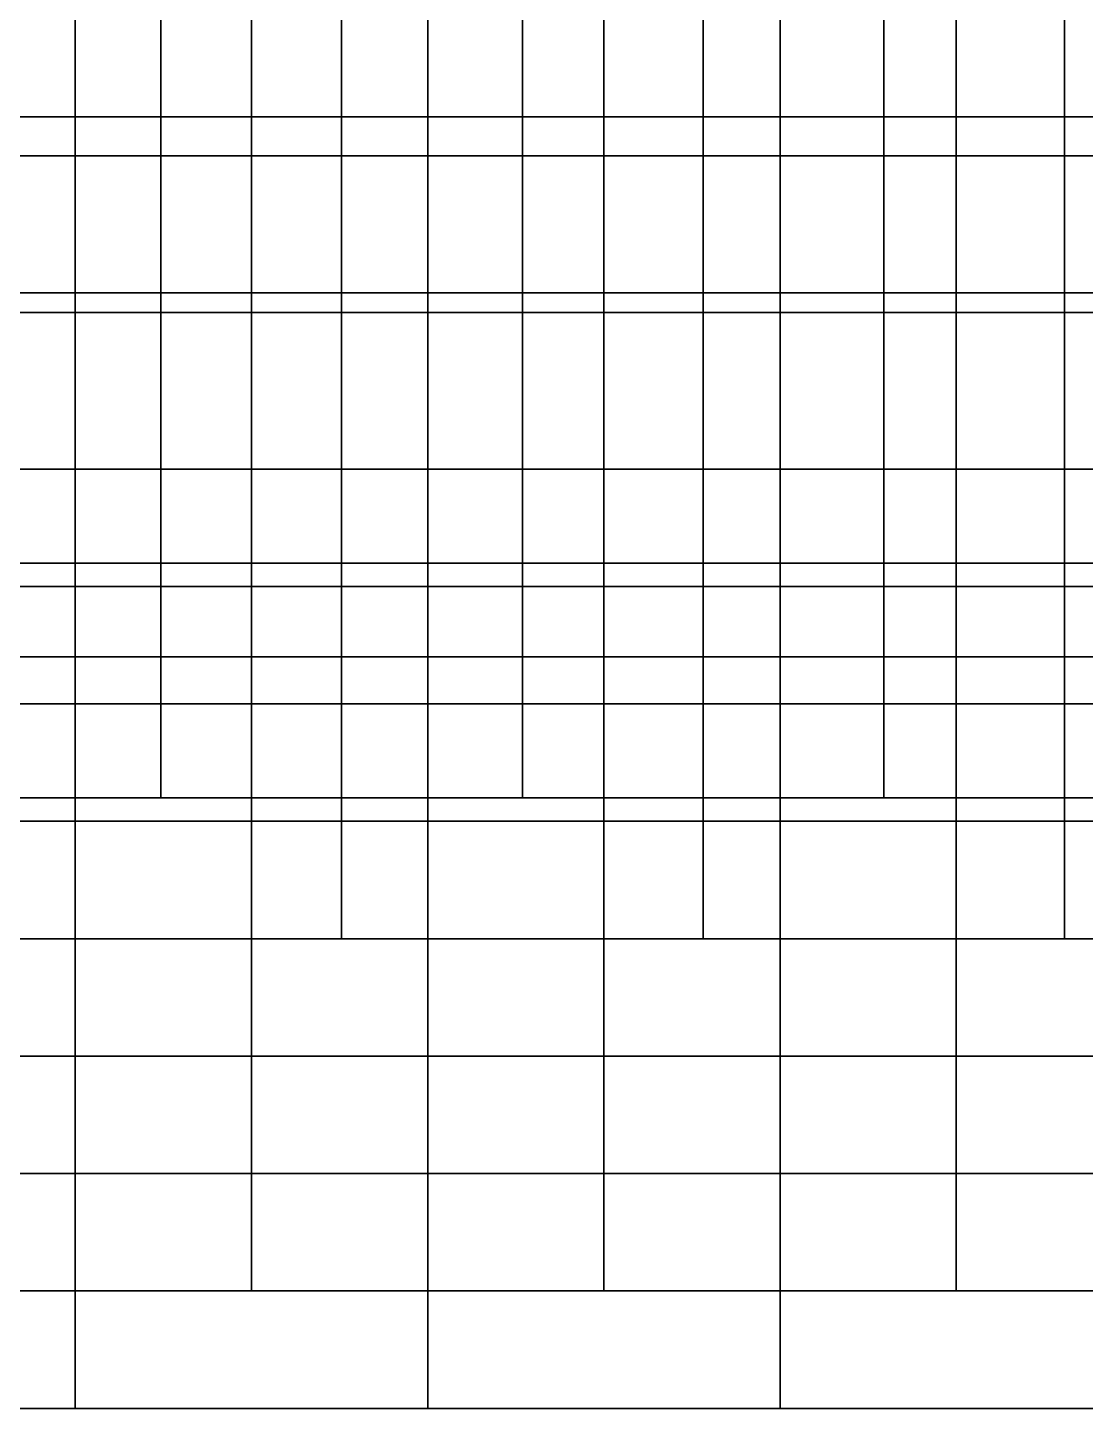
# Model space of a CAD drawing. Extents: x -2.5 to 67.5, y -27.5 to 12.5.
# Drawn here: x 45.06 to 50.69, y -5 to 2.35 of the extents above; entities that cross this region are included whole.
import ezdxf

# ---------------------------------------------------------------- set-up
doc = ezdxf.new("R2010")
doc.units = 0
doc.layers.add('M0', color=13, linetype='CONTINUOUS')
doc.layers.add('M1', color=11, linetype='CONTINUOUS')

msp = doc.modelspace()

# ---------------------------------------------------------------- linework, layer by layer
at = {"layer": 'M0', "color": 135}
for points in [[(43.438, 1.875), (43.438, 3.75), (45.313, 3.75), (45.313, 1.875)], [(43.438, 3.75, 1), (43.438, 1.875, 1), (45.313, 1.875, 1), (45.313, 3.75, 1)], [(45.313, 1.875), (45.313, 3.75), (45.313, 3.75, 1), (45.313, 1.875, 1)], [(45.313, 3.75), (45.313, 1.875), (45.313, 1.875, 1), (45.313, 3.75, 1)], [(45.313, 1.875), (45.313, 3.75), (47.188, 3.75), (47.188, 1.875)], [(45.313, 3.75, 1), (45.313, 1.875, 1), (47.188, 1.875, 1), (47.188, 3.75, 1)], [(47.188, 1.875), (47.188, 3.75), (47.188, 3.75, 1), (47.188, 1.875, 1)], [(47.188, 3.75), (47.188, 1.875), (47.188, 1.875, 1), (47.188, 3.75, 1)], [(47.188, 1.875), (47.188, 3.75), (49.063, 3.75), (49.063, 1.875)], [(47.188, 3.75, 1), (47.188, 1.875, 1), (49.063, 1.875, 1), (49.063, 3.75, 1)], [(49.063, 1.875), (49.063, 3.75), (49.063, 3.75, 1), (49.063, 1.875, 1)], [(49.063, 3.75), (49.063, 1.875), (49.063, 1.875, 1), (49.063, 3.75, 1)], [(49.063, 1.875), (49.063, 3.75), (50.938, 3.75), (50.938, 1.875)], [(49.063, 3.75, 1), (49.063, 1.875, 1), (50.938, 1.875, 1), (50.938, 3.75, 1)], [(46.25, 0.9375), (44.375, 0.9375), (44.375, 2.8125), (46.25, 2.8125)], [(44.375, 0.9375, 1), (46.25, 0.9375, 1), (46.25, 2.8125, 1), (44.375, 2.8125, 1)], [(46.25, 0.9375, 1), (46.25, 0.9375), (46.25, 2.8125), (46.25, 2.8125, 1)], [(46.25, 0.9375), (46.25, 0.9375, 1), (46.25, 2.8125, 1), (46.25, 2.8125)], [(48.125, 0.9375), (46.25, 0.9375), (46.25, 2.8125), (48.125, 2.8125)], [(46.25, 0.9375, 1), (48.125, 0.9375, 1), (48.125, 2.8125, 1), (46.25, 2.8125, 1)], [(48.125, 0.9375, 1), (48.125, 0.9375), (48.125, 2.8125), (48.125, 2.8125, 1)], [(48.125, 0.9375), (48.125, 0.9375, 1), (48.125, 2.8125, 1), (48.125, 2.8125)], [(50, 0.9375), (48.125, 0.9375), (48.125, 2.8125), (50, 2.8125)], [(48.125, 0.9375, 1), (50, 0.9375, 1), (50, 2.8125, 1), (48.125, 2.8125, 1)], [(50, 0.9375, 1), (50, 0.9375), (50, 2.8125), (50, 2.8125, 1)], [(50, 0.9375), (50, 0.9375, 1), (50, 2.8125, 1), (50, 2.8125)], [(51.875, 0.9375), (50, 0.9375), (50, 2.8125), (51.875, 2.8125)], [(50, 0.9375, 1), (51.875, 0.9375, 1), (51.875, 2.8125, 1), (50, 2.8125, 1)], [(43.438, 1.875), (43.438, 1.875, 1), (45.313, 1.875, 1), (45.313, 1.875)], [(43.438, 0), (43.438, 1.875), (45.313, 1.875), (45.313, 0)], [(43.438, 1.875, 1), (43.438, 0, 1), (45.313, 0, 1), (45.313, 1.875, 1)], [(43.438, 1.875, 1), (43.438, 1.875), (45.313, 1.875), (45.313, 1.875, 1)], [(45.313, 0), (45.313, 1.875), (45.313, 1.875, 1), (45.313, 0, 1)], [(45.313, 1.875), (45.313, 0), (45.313, 0, 1), (45.313, 1.875, 1)], [(45.313, 1.875), (45.313, 1.875, 1), (47.188, 1.875, 1), (47.188, 1.875)], [(45.313, 0), (45.313, 1.875), (47.188, 1.875), (47.188, 0)], [(45.313, 1.875, 1), (45.313, 0, 1), (47.188, 0, 1), (47.188, 1.875, 1)], [(45.313, 1.875, 1), (45.313, 1.875), (47.188, 1.875), (47.188, 1.875, 1)], [(47.188, 0), (47.188, 1.875), (47.188, 1.875, 1), (47.188, 0, 1)], [(47.188, 1.875), (47.188, 0), (47.188, 0, 1), (47.188, 1.875, 1)], [(47.188, 1.875), (47.188, 1.875, 1), (49.063, 1.875, 1), (49.063, 1.875)], [(47.188, 0), (47.188, 1.875), (49.063, 1.875), (49.063, 0)], [(47.188, 1.875, 1), (47.188, 0, 1), (49.063, 0, 1), (49.063, 1.875, 1)], [(47.188, 1.875, 1), (47.188, 1.875), (49.063, 1.875), (49.063, 1.875, 1)], [(49.063, 0), (49.063, 1.875), (49.063, 1.875, 1), (49.063, 0, 1)], [(49.063, 1.875), (49.063, 0), (49.063, 0, 1), (49.063, 1.875, 1)], [(49.063, 1.875), (49.063, 1.875, 1), (50.938, 1.875, 1), (50.938, 1.875)], [(49.063, 0), (49.063, 1.875), (50.938, 1.875), (50.938, 0)], [(49.063, 1.875, 1), (49.063, 0, 1), (50.938, 0, 1), (50.938, 1.875, 1)], [(49.063, 1.875, 1), (49.063, 1.875), (50.938, 1.875), (50.938, 1.875, 1)], [(46.25, 0.9375), (44.375, 0.9375), (44.375, 0.9375, 1), (46.25, 0.9375, 1)], [(46.25, -0.625), (44.375, -0.625), (44.375, 0.9375), (46.25, 0.9375)], [(44.375, -0.625, 1), (46.25, -0.625, 1), (46.25, 0.9375, 1), (44.375, 0.9375, 1)], [(44.375, 0.9375), (46.25, 0.9375), (46.25, 0.9375, 1), (44.375, 0.9375, 1)], [(46.25, -0.625, 1), (46.25, -0.625), (46.25, 0.9375), (46.25, 0.9375, 1)], [(48.125, 0.9375), (46.25, 0.9375), (46.25, 0.9375, 1), (48.125, 0.9375, 1)], [(46.25, -0.625), (46.25, -0.625, 1), (46.25, 0.9375, 1), (46.25, 0.9375)], [(48.125, -0.625), (46.25, -0.625), (46.25, 0.9375), (48.125, 0.9375)], [(46.25, -0.625, 1), (48.125, -0.625, 1), (48.125, 0.9375, 1), (46.25, 0.9375, 1)], [(46.25, 0.9375), (48.125, 0.9375), (48.125, 0.9375, 1), (46.25, 0.9375, 1)], [(48.125, -0.625, 1), (48.125, -0.625), (48.125, 0.9375), (48.125, 0.9375, 1)], [(50, 0.9375), (48.125, 0.9375), (48.125, 0.9375, 1), (50, 0.9375, 1)], [(48.125, -0.625), (48.125, -0.625, 1), (48.125, 0.9375, 1), (48.125, 0.9375)], [(50, -0.625), (48.125, -0.625), (48.125, 0.9375), (50, 0.9375)], [(48.125, -0.625, 1), (50, -0.625, 1), (50, 0.9375, 1), (48.125, 0.9375, 1)], [(48.125, 0.9375), (50, 0.9375), (50, 0.9375, 1), (48.125, 0.9375, 1)], [(50, -0.625, 1), (50, -0.625), (50, 0.9375), (50, 0.9375, 1)], [(51.875, 0.9375), (50, 0.9375), (50, 0.9375, 1), (51.875, 0.9375, 1)], [(50, -0.625), (50, -0.625, 1), (50, 0.9375, 1), (50, 0.9375)], [(51.875, -0.625), (50, -0.625), (50, 0.9375), (51.875, 0.9375)], [(50, -0.625, 1), (51.875, -0.625, 1), (51.875, 0.9375, 1), (50, 0.9375, 1)], [(50, 0.9375), (51.875, 0.9375), (51.875, 0.9375, 1), (50, 0.9375, 1)], [(43.438, 0), (43.438, 0, 1), (45.313, 0, 1), (45.313, 0)], [(43.438, -1.25), (43.438, 0), (45.313, 0), (45.313, -1.25)], [(43.438, 0, 1), (43.438, -1.25, 1), (45.313, -1.25, 1), (45.313, 0, 1)], [(43.438, 0, 1), (43.438, 0), (45.313, 0), (45.313, 0, 1)], [(45.313, -1.25), (45.313, 0), (45.313, 0, 1), (45.313, -1.25, 1)], [(45.313, 0), (45.313, -1.25), (45.313, -1.25, 1), (45.313, 0, 1)], [(45.313, 0), (45.313, 0, 1), (47.188, 0, 1), (47.188, 0)], [(45.313, -1.25), (45.313, 0), (47.188, 0), (47.188, -1.25)], [(45.313, 0, 1), (45.313, -1.25, 1), (47.188, -1.25, 1), (47.188, 0, 1)], [(45.313, 0, 1), (45.313, 0), (47.188, 0), (47.188, 0, 1)], [(47.188, -1.25), (47.188, 0), (47.188, 0, 1), (47.188, -1.25, 1)], [(47.188, 0), (47.188, -1.25), (47.188, -1.25, 1), (47.188, 0, 1)], [(47.188, 0), (47.188, 0, 1), (49.063, 0, 1), (49.063, 0)], [(47.188, -1.25), (47.188, 0), (49.063, 0), (49.063, -1.25)], [(47.188, 0, 1), (47.188, -1.25, 1), (49.063, -1.25, 1), (49.063, 0, 1)], [(47.188, 0, 1), (47.188, 0), (49.063, 0), (49.063, 0, 1)], [(49.063, -1.25), (49.063, 0), (49.063, 0, 1), (49.063, -1.25, 1)], [(49.063, 0), (49.063, -1.25), (49.063, -1.25, 1), (49.063, 0, 1)], [(49.063, 0), (49.063, 0, 1), (50.938, 0, 1), (50.938, 0)], [(49.063, -1.25), (49.063, 0), (50.938, 0), (50.938, -1.25)], [(49.063, 0, 1), (49.063, -1.25, 1), (50.938, -1.25, 1), (50.938, 0, 1)], [(49.063, 0, 1), (49.063, 0), (50.938, 0), (50.938, 0, 1)], [(46.25, -0.625), (44.375, -0.625), (44.375, -0.625, 1), (46.25, -0.625, 1)], [(46.25, -1.875), (44.375, -1.875), (44.375, -0.625), (46.25, -0.625)], [(44.375, -1.875, 1), (46.25, -1.875, 1), (46.25, -0.625, 1), (44.375, -0.625, 1)], [(44.375, -0.625), (46.25, -0.625), (46.25, -0.625, 1), (44.375, -0.625, 1)], [(46.25, -1.875, 1), (46.25, -1.875), (46.25, -0.625), (46.25, -0.625, 1)], [(48.125, -0.625), (46.25, -0.625), (46.25, -0.625, 1), (48.125, -0.625, 1)], [(46.25, -1.875), (46.25, -1.875, 1), (46.25, -0.625, 1), (46.25, -0.625)], [(48.125, -1.875), (46.25, -1.875), (46.25, -0.625), (48.125, -0.625)], [(46.25, -1.875, 1), (48.125, -1.875, 1), (48.125, -0.625, 1), (46.25, -0.625, 1)], [(46.25, -0.625), (48.125, -0.625), (48.125, -0.625, 1), (46.25, -0.625, 1)], [(48.125, -1.875, 1), (48.125, -1.875), (48.125, -0.625), (48.125, -0.625, 1)], [(50, -0.625), (48.125, -0.625), (48.125, -0.625, 1), (50, -0.625, 1)], [(48.125, -1.875), (48.125, -1.875, 1), (48.125, -0.625, 1), (48.125, -0.625)], [(50, -1.875), (48.125, -1.875), (48.125, -0.625), (50, -0.625)], [(48.125, -1.875, 1), (50, -1.875, 1), (50, -0.625, 1), (48.125, -0.625, 1)], [(48.125, -0.625), (50, -0.625), (50, -0.625, 1), (48.125, -0.625, 1)], [(50, -1.875, 1), (50, -1.875), (50, -0.625), (50, -0.625, 1)], [(51.875, -0.625), (50, -0.625), (50, -0.625, 1), (51.875, -0.625, 1)], [(50, -1.875), (50, -1.875, 1), (50, -0.625, 1), (50, -0.625)], [(51.875, -1.875), (50, -1.875), (50, -0.625), (51.875, -0.625)], [(50, -1.875, 1), (51.875, -1.875, 1), (51.875, -0.625, 1), (50, -0.625, 1)], [(50, -0.625), (51.875, -0.625), (51.875, -0.625, 1), (50, -0.625, 1)], [(43.438, -1.25), (43.438, -1.25, 1), (45.313, -1.25, 1), (45.313, -1.25)], [(43.438, -2.5), (43.438, -1.25), (45.313, -1.25), (45.313, -2.5)], [(43.438, -1.25, 1), (43.438, -2.5, 1), (45.313, -2.5, 1), (45.313, -1.25, 1)], [(43.438, -1.25, 1), (43.438, -1.25), (45.313, -1.25), (45.313, -1.25, 1)], [(45.313, -2.5), (45.313, -1.25), (45.313, -1.25, 1), (45.313, -2.5, 1)], [(45.313, -1.25), (45.313, -2.5), (45.313, -2.5, 1), (45.313, -1.25, 1)], [(45.313, -1.25), (45.313, -1.25, 1), (47.188, -1.25, 1), (47.188, -1.25)], [(45.313, -2.5), (45.313, -1.25), (47.188, -1.25), (47.188, -2.5)], [(45.313, -1.25, 1), (45.313, -2.5, 1), (47.188, -2.5, 1), (47.188, -1.25, 1)], [(45.313, -1.25, 1), (45.313, -1.25), (47.188, -1.25), (47.188, -1.25, 1)], [(47.188, -2.5), (47.188, -1.25), (47.188, -1.25, 1), (47.188, -2.5, 1)], [(47.188, -1.25), (47.188, -2.5), (47.188, -2.5, 1), (47.188, -1.25, 1)], [(47.188, -1.25), (47.188, -1.25, 1), (49.063, -1.25, 1), (49.063, -1.25)], [(47.188, -2.5), (47.188, -1.25), (49.063, -1.25), (49.063, -2.5)], [(47.188, -1.25, 1), (47.188, -2.5, 1), (49.063, -2.5, 1), (49.063, -1.25, 1)], [(47.188, -1.25, 1), (47.188, -1.25), (49.063, -1.25), (49.063, -1.25, 1)], [(49.063, -2.5), (49.063, -1.25), (49.063, -1.25, 1), (49.063, -2.5, 1)], [(49.063, -1.25), (49.063, -2.5), (49.063, -2.5, 1), (49.063, -1.25, 1)], [(49.063, -1.25), (49.063, -1.25, 1), (50.938, -1.25, 1), (50.938, -1.25)], [(49.063, -2.5), (49.063, -1.25), (50.938, -1.25), (50.938, -2.5)], [(49.063, -1.25, 1), (49.063, -2.5, 1), (50.938, -2.5, 1), (50.938, -1.25, 1)], [(49.063, -1.25, 1), (49.063, -1.25), (50.938, -1.25), (50.938, -1.25, 1)], [(46.25, -1.875), (44.375, -1.875), (44.375, -1.875, 1), (46.25, -1.875, 1)], [(46.25, -3.125), (44.375, -3.125), (44.375, -1.875), (46.25, -1.875)], [(44.375, -3.125, 1), (46.25, -3.125, 1), (46.25, -1.875, 1), (44.375, -1.875, 1)], [(44.375, -1.875), (46.25, -1.875), (46.25, -1.875, 1), (44.375, -1.875, 1)], [(46.25, -3.125, 1), (46.25, -3.125), (46.25, -1.875), (46.25, -1.875, 1)], [(48.125, -1.875), (46.25, -1.875), (46.25, -1.875, 1), (48.125, -1.875, 1)], [(46.25, -3.125), (46.25, -3.125, 1), (46.25, -1.875, 1), (46.25, -1.875)], [(48.125, -3.125), (46.25, -3.125), (46.25, -1.875), (48.125, -1.875)], [(46.25, -3.125, 1), (48.125, -3.125, 1), (48.125, -1.875, 1), (46.25, -1.875, 1)], [(46.25, -1.875), (48.125, -1.875), (48.125, -1.875, 1), (46.25, -1.875, 1)], [(48.125, -3.125, 1), (48.125, -3.125), (48.125, -1.875), (48.125, -1.875, 1)], [(50, -1.875), (48.125, -1.875), (48.125, -1.875, 1), (50, -1.875, 1)], [(48.125, -3.125), (48.125, -3.125, 1), (48.125, -1.875, 1), (48.125, -1.875)], [(50, -3.125), (48.125, -3.125), (48.125, -1.875), (50, -1.875)], [(48.125, -3.125, 1), (50, -3.125, 1), (50, -1.875, 1), (48.125, -1.875, 1)], [(48.125, -1.875), (50, -1.875), (50, -1.875, 1), (48.125, -1.875, 1)], [(50, -3.125, 1), (50, -3.125), (50, -1.875), (50, -1.875, 1)], [(51.875, -1.875), (50, -1.875), (50, -1.875, 1), (51.875, -1.875, 1)], [(50, -3.125), (50, -3.125, 1), (50, -1.875, 1), (50, -1.875)], [(51.875, -3.125), (50, -3.125), (50, -1.875), (51.875, -1.875)], [(50, -3.125, 1), (51.875, -3.125, 1), (51.875, -1.875, 1), (50, -1.875, 1)], [(50, -1.875), (51.875, -1.875), (51.875, -1.875, 1), (50, -1.875, 1)], [(43.438, -2.5), (43.438, -2.5, 1), (45.313, -2.5, 1), (45.313, -2.5)], [(43.438, -3.75), (43.438, -2.5), (45.313, -2.5), (45.313, -3.75)], [(43.438, -2.5, 1), (43.438, -3.75, 1), (45.313, -3.75, 1), (45.313, -2.5, 1)], [(43.438, -2.5, 1), (43.438, -2.5), (45.313, -2.5), (45.313, -2.5, 1)], [(45.313, -3.75), (45.313, -2.5), (45.313, -2.5, 1), (45.313, -3.75, 1)], [(45.313, -2.5), (45.313, -3.75), (45.313, -3.75, 1), (45.313, -2.5, 1)], [(45.313, -2.5), (45.313, -2.5, 1), (47.188, -2.5, 1), (47.188, -2.5)], [(45.313, -3.75), (45.313, -2.5), (47.188, -2.5), (47.188, -3.75)], [(45.313, -2.5, 1), (45.313, -3.75, 1), (47.188, -3.75, 1), (47.188, -2.5, 1)], [(45.313, -2.5, 1), (45.313, -2.5), (47.188, -2.5), (47.188, -2.5, 1)], [(47.188, -3.75), (47.188, -2.5), (47.188, -2.5, 1), (47.188, -3.75, 1)], [(47.188, -2.5), (47.188, -3.75), (47.188, -3.75, 1), (47.188, -2.5, 1)], [(47.188, -2.5), (47.188, -2.5, 1), (49.063, -2.5, 1), (49.063, -2.5)], [(47.188, -3.75), (47.188, -2.5), (49.063, -2.5), (49.063, -3.75)], [(47.188, -2.5, 1), (47.188, -3.75, 1), (49.063, -3.75, 1), (49.063, -2.5, 1)], [(47.188, -2.5, 1), (47.188, -2.5), (49.063, -2.5), (49.063, -2.5, 1)], [(49.063, -3.75), (49.063, -2.5), (49.063, -2.5, 1), (49.063, -3.75, 1)], [(49.063, -2.5), (49.063, -3.75), (49.063, -3.75, 1), (49.063, -2.5, 1)], [(49.063, -2.5), (49.063, -2.5, 1), (50.938, -2.5, 1), (50.938, -2.5)], [(49.063, -3.75), (49.063, -2.5), (50.938, -2.5), (50.938, -3.75)], [(49.063, -2.5, 1), (49.063, -3.75, 1), (50.938, -3.75, 1), (50.938, -2.5, 1)], [(49.063, -2.5, 1), (49.063, -2.5), (50.938, -2.5), (50.938, -2.5, 1)], [(46.25, -3.125), (44.375, -3.125), (44.375, -3.125, 1), (46.25, -3.125, 1)], [(46.25, -4.375), (44.375, -4.375), (44.375, -3.125), (46.25, -3.125)], [(44.375, -4.375, 1), (46.25, -4.375, 1), (46.25, -3.125, 1), (44.375, -3.125, 1)], [(44.375, -3.125), (46.25, -3.125), (46.25, -3.125, 1), (44.375, -3.125, 1)], [(46.25, -4.375, 1), (46.25, -4.375), (46.25, -3.125), (46.25, -3.125, 1)], [(48.125, -3.125), (46.25, -3.125), (46.25, -3.125, 1), (48.125, -3.125, 1)], [(46.25, -4.375), (46.25, -4.375, 1), (46.25, -3.125, 1), (46.25, -3.125)], [(48.125, -4.375), (46.25, -4.375), (46.25, -3.125), (48.125, -3.125)], [(46.25, -4.375, 1), (48.125, -4.375, 1), (48.125, -3.125, 1), (46.25, -3.125, 1)], [(46.25, -3.125), (48.125, -3.125), (48.125, -3.125, 1), (46.25, -3.125, 1)], [(48.125, -4.375, 1), (48.125, -4.375), (48.125, -3.125), (48.125, -3.125, 1)], [(50, -3.125), (48.125, -3.125), (48.125, -3.125, 1), (50, -3.125, 1)], [(48.125, -4.375), (48.125, -4.375, 1), (48.125, -3.125, 1), (48.125, -3.125)], [(50, -4.375), (48.125, -4.375), (48.125, -3.125), (50, -3.125)], [(48.125, -4.375, 1), (50, -4.375, 1), (50, -3.125, 1), (48.125, -3.125, 1)], [(48.125, -3.125), (50, -3.125), (50, -3.125, 1), (48.125, -3.125, 1)], [(50, -4.375, 1), (50, -4.375), (50, -3.125), (50, -3.125, 1)], [(51.875, -3.125), (50, -3.125), (50, -3.125, 1), (51.875, -3.125, 1)], [(50, -4.375), (50, -4.375, 1), (50, -3.125, 1), (50, -3.125)], [(51.875, -4.375), (50, -4.375), (50, -3.125), (51.875, -3.125)], [(50, -4.375, 1), (51.875, -4.375, 1), (51.875, -3.125, 1), (50, -3.125, 1)], [(50, -3.125), (51.875, -3.125), (51.875, -3.125, 1), (50, -3.125, 1)], [(43.438, -3.75), (43.438, -3.75, 1), (45.313, -3.75, 1), (45.313, -3.75)], [(43.438, -5), (43.438, -3.75), (45.313, -3.75), (45.313, -5)], [(43.438, -3.75, 1), (43.438, -5, 1), (45.313, -5, 1), (45.313, -3.75, 1)], [(43.438, -3.75, 1), (43.438, -3.75), (45.313, -3.75), (45.313, -3.75, 1)], [(45.313, -5), (45.313, -3.75), (45.313, -3.75, 1), (45.313, -5, 1)], [(45.313, -3.75), (45.313, -5), (45.313, -5, 1), (45.313, -3.75, 1)], [(45.313, -3.75), (45.313, -3.75, 1), (47.188, -3.75, 1), (47.188, -3.75)], [(45.313, -5), (45.313, -3.75), (47.188, -3.75), (47.188, -5)], [(45.313, -3.75, 1), (45.313, -5, 1), (47.188, -5, 1), (47.188, -3.75, 1)], [(45.313, -3.75, 1), (45.313, -3.75), (47.188, -3.75), (47.188, -3.75, 1)], [(47.188, -5), (47.188, -3.75), (47.188, -3.75, 1), (47.188, -5, 1)], [(47.188, -3.75), (47.188, -5), (47.188, -5, 1), (47.188, -3.75, 1)], [(47.188, -3.75), (47.188, -3.75, 1), (49.063, -3.75, 1), (49.063, -3.75)], [(47.188, -5), (47.188, -3.75), (49.063, -3.75), (49.063, -5)], [(47.188, -3.75, 1), (47.188, -5, 1), (49.063, -5, 1), (49.063, -3.75, 1)], [(47.188, -3.75, 1), (47.188, -3.75), (49.063, -3.75), (49.063, -3.75, 1)], [(49.063, -5), (49.063, -3.75), (49.063, -3.75, 1), (49.063, -5, 1)], [(49.063, -3.75), (49.063, -5), (49.063, -5, 1), (49.063, -3.75, 1)], [(49.063, -3.75), (49.063, -3.75, 1), (50.938, -3.75, 1), (50.938, -3.75)], [(49.063, -5), (49.063, -3.75), (50.938, -3.75), (50.938, -5)], [(49.063, -3.75, 1), (49.063, -5, 1), (50.938, -5, 1), (50.938, -3.75, 1)], [(49.063, -3.75, 1), (49.063, -3.75), (50.938, -3.75), (50.938, -3.75, 1)], [(44.375, -4.375), (46.25, -4.375), (46.25, -4.375, 1), (44.375, -4.375, 1)], [(46.25, -4.375), (48.125, -4.375), (48.125, -4.375, 1), (46.25, -4.375, 1)], [(48.125, -4.375), (50, -4.375), (50, -4.375, 1), (48.125, -4.375, 1)], [(50, -4.375), (51.875, -4.375), (51.875, -4.375, 1), (50, -4.375, 1)], [(43.438, -5, 1), (43.438, -5), (45.313, -5), (45.313, -5, 1)], [(45.313, -5, 1), (45.313, -5), (47.188, -5), (47.188, -5, 1)], [(47.188, -5, 1), (47.188, -5), (49.063, -5), (49.063, -5, 1)], [(49.063, -5, 1), (49.063, -5), (50.938, -5), (50.938, -5, 1)]]:
    msp.add_3dface(points, dxfattribs=at)
at = {"layer": 'M1', "color": 10}
for points in [[(44.807, 1.667, 1.75), (44.807, 3.333, 1.75), (46.73, 3.333, 1.75), (46.73, 1.667, 1.75)], [(44.807, 3.333, 3), (44.807, 1.667, 3), (46.73, 1.667, 3), (46.73, 3.333, 3)], [(46.73, 1.667, 1.75), (46.73, 3.333, 1.75), (46.73, 3.333, 3), (46.73, 1.667, 3)], [(46.73, 3.333, 1.75), (46.73, 1.667, 1.75), (46.73, 1.667, 3), (46.73, 3.333, 3)], [(46.73, 1.667, 1.75), (46.73, 3.333, 1.75), (48.653, 3.333, 1.75), (48.653, 1.667, 1.75)], [(46.73, 3.333, 3), (46.73, 1.667, 3), (48.653, 1.667, 3), (48.653, 3.333, 3)], [(48.653, 1.667, 1.75), (48.653, 3.333, 1.75), (48.653, 3.333, 3), (48.653, 1.667, 3)], [(48.653, 3.333, 1.75), (48.653, 1.667, 1.75), (48.653, 1.667, 3), (48.653, 3.333, 3)], [(48.653, 1.667, 1.75), (48.653, 3.333, 1.75), (50.576, 3.333, 1.75), (50.576, 1.667, 1.75)], [(48.653, 3.333, 3), (48.653, 1.667, 3), (50.576, 1.667, 3), (50.576, 3.333, 3)], [(50.576, 1.667, 1.75), (50.576, 3.333, 1.75), (50.576, 3.333, 3), (50.576, 1.667, 3)], [(50.576, 3.333, 1.75), (50.576, 1.667, 1.75), (50.576, 1.667, 3), (50.576, 3.333, 3)], [(50.576, 1.667, 1.75), (50.576, 3.333, 1.75), (52.5, 3.333, 1.75), (52.5, 1.667, 1.75)], [(50.576, 3.333, 3), (50.576, 1.667, 3), (52.5, 1.667, 3), (52.5, 3.333, 3)], [(45.769, 0.8335, 1.75), (43.846, 0.8335, 1.75), (43.846, 2.5, 1.75), (45.769, 2.5, 1.75)], [(43.846, 0.8335, 3), (45.769, 0.8335, 3), (45.769, 2.5, 3), (43.846, 2.5, 3)], [(45.769, 0.8335, 3), (45.769, 0.8335, 1.75), (45.769, 2.5, 1.75), (45.769, 2.5, 3)], [(45.769, 0.8335, 1.75), (45.769, 0.8335, 3), (45.769, 2.5, 3), (45.769, 2.5, 1.75)], [(47.692, 0.8335, 1.75), (45.769, 0.8335, 1.75), (45.769, 2.5, 1.75), (47.692, 2.5, 1.75)], [(45.769, 0.8335, 3), (47.692, 0.8335, 3), (47.692, 2.5, 3), (45.769, 2.5, 3)], [(47.692, 0.8335, 3), (47.692, 0.8335, 1.75), (47.692, 2.5, 1.75), (47.692, 2.5, 3)], [(47.692, 0.8335, 1.75), (47.692, 0.8335, 3), (47.692, 2.5, 3), (47.692, 2.5, 1.75)], [(49.615, 0.8335, 1.75), (47.692, 0.8335, 1.75), (47.692, 2.5, 1.75), (49.615, 2.5, 1.75)], [(47.692, 0.8335, 3), (49.615, 0.8335, 3), (49.615, 2.5, 3), (47.692, 2.5, 3)], [(49.615, 0.8335, 3), (49.615, 0.8335, 1.75), (49.615, 2.5, 1.75), (49.615, 2.5, 3)], [(49.615, 0.8335, 1.75), (49.615, 0.8335, 3), (49.615, 2.5, 3), (49.615, 2.5, 1.75)], [(51.538, 0.8335, 1.75), (49.615, 0.8335, 1.75), (49.615, 2.5, 1.75), (51.538, 2.5, 1.75)], [(49.615, 0.8335, 3), (51.538, 0.8335, 3), (51.538, 2.5, 3), (49.615, 2.5, 3)], [(44.807, 1.667, 1.75), (44.807, 1.667, 3), (46.73, 1.667, 3), (46.73, 1.667, 1.75)], [(44.807, 0, 1.75), (44.807, 1.667, 1.75), (46.73, 1.667, 1.75), (46.73, 0, 1.75)], [(44.807, 1.667, 3), (44.807, 0, 3), (46.73, 0, 3), (46.73, 1.667, 3)], [(44.807, 1.667, 3), (44.807, 1.667, 1.75), (46.73, 1.667, 1.75), (46.73, 1.667, 3)], [(46.73, 0, 1.75), (46.73, 1.667, 1.75), (46.73, 1.667, 3), (46.73, 0, 3)], [(46.73, 1.667, 1.75), (46.73, 0, 1.75), (46.73, 0, 3), (46.73, 1.667, 3)], [(46.73, 1.667, 1.75), (46.73, 1.667, 3), (48.653, 1.667, 3), (48.653, 1.667, 1.75)], [(46.73, 0, 1.75), (46.73, 1.667, 1.75), (48.653, 1.667, 1.75), (48.653, 0, 1.75)], [(46.73, 1.667, 3), (46.73, 0, 3), (48.653, 0, 3), (48.653, 1.667, 3)], [(46.73, 1.667, 3), (46.73, 1.667, 1.75), (48.653, 1.667, 1.75), (48.653, 1.667, 3)], [(48.653, 0, 1.75), (48.653, 1.667, 1.75), (48.653, 1.667, 3), (48.653, 0, 3)], [(48.653, 1.667, 1.75), (48.653, 0, 1.75), (48.653, 0, 3), (48.653, 1.667, 3)], [(48.653, 1.667, 1.75), (48.653, 1.667, 3), (50.576, 1.667, 3), (50.576, 1.667, 1.75)], [(48.653, 0, 1.75), (48.653, 1.667, 1.75), (50.576, 1.667, 1.75), (50.576, 0, 1.75)], [(48.653, 1.667, 3), (48.653, 0, 3), (50.576, 0, 3), (50.576, 1.667, 3)], [(48.653, 1.667, 3), (48.653, 1.667, 1.75), (50.576, 1.667, 1.75), (50.576, 1.667, 3)], [(50.576, 0, 1.75), (50.576, 1.667, 1.75), (50.576, 1.667, 3), (50.576, 0, 3)], [(50.576, 1.667, 1.75), (50.576, 0, 1.75), (50.576, 0, 3), (50.576, 1.667, 3)], [(50.576, 1.667, 1.75), (50.576, 1.667, 3), (52.5, 1.667, 3), (52.5, 1.667, 1.75)], [(50.576, 0, 1.75), (50.576, 1.667, 1.75), (52.5, 1.667, 1.75), (52.5, 0, 1.75)], [(50.576, 1.667, 3), (50.576, 0, 3), (52.5, 0, 3), (52.5, 1.667, 3)], [(50.576, 1.667, 3), (50.576, 1.667, 1.75), (52.5, 1.667, 1.75), (52.5, 1.667, 3)], [(45.769, 0.8335, 1.75), (43.846, 0.8335, 1.75), (43.846, 0.8335, 3), (45.769, 0.8335, 3)], [(45.769, -0.5, 1.75), (43.846, -0.5, 1.75), (43.846, 0.8335, 1.75), (45.769, 0.8335, 1.75)], [(43.846, -0.5, 3), (45.769, -0.5, 3), (45.769, 0.8335, 3), (43.846, 0.8335, 3)], [(43.846, 0.8335, 1.75), (45.769, 0.8335, 1.75), (45.769, 0.8335, 3), (43.846, 0.8335, 3)], [(45.769, -0.5, 3), (45.769, -0.5, 1.75), (45.769, 0.8335, 1.75), (45.769, 0.8335, 3)], [(47.692, 0.8335, 1.75), (45.769, 0.8335, 1.75), (45.769, 0.8335, 3), (47.692, 0.8335, 3)], [(45.769, -0.5, 1.75), (45.769, -0.5, 3), (45.769, 0.8335, 3), (45.769, 0.8335, 1.75)], [(47.692, -0.5, 1.75), (45.769, -0.5, 1.75), (45.769, 0.8335, 1.75), (47.692, 0.8335, 1.75)], [(45.769, -0.5, 3), (47.692, -0.5, 3), (47.692, 0.8335, 3), (45.769, 0.8335, 3)], [(45.769, 0.8335, 1.75), (47.692, 0.8335, 1.75), (47.692, 0.8335, 3), (45.769, 0.8335, 3)], [(47.692, -0.5, 3), (47.692, -0.5, 1.75), (47.692, 0.8335, 1.75), (47.692, 0.8335, 3)], [(49.615, 0.8335, 1.75), (47.692, 0.8335, 1.75), (47.692, 0.8335, 3), (49.615, 0.8335, 3)], [(47.692, -0.5, 1.75), (47.692, -0.5, 3), (47.692, 0.8335, 3), (47.692, 0.8335, 1.75)], [(49.615, -0.5, 1.75), (47.692, -0.5, 1.75), (47.692, 0.8335, 1.75), (49.615, 0.8335, 1.75)], [(47.692, -0.5, 3), (49.615, -0.5, 3), (49.615, 0.8335, 3), (47.692, 0.8335, 3)], [(47.692, 0.8335, 1.75), (49.615, 0.8335, 1.75), (49.615, 0.8335, 3), (47.692, 0.8335, 3)], [(49.615, -0.5, 3), (49.615, -0.5, 1.75), (49.615, 0.8335, 1.75), (49.615, 0.8335, 3)], [(51.538, 0.8335, 1.75), (49.615, 0.8335, 1.75), (49.615, 0.8335, 3), (51.538, 0.8335, 3)], [(49.615, -0.5, 1.75), (49.615, -0.5, 3), (49.615, 0.8335, 3), (49.615, 0.8335, 1.75)], [(51.538, -0.5, 1.75), (49.615, -0.5, 1.75), (49.615, 0.8335, 1.75), (51.538, 0.8335, 1.75)], [(49.615, -0.5, 3), (51.538, -0.5, 3), (51.538, 0.8335, 3), (49.615, 0.8335, 3)], [(49.615, 0.8335, 1.75), (51.538, 0.8335, 1.75), (51.538, 0.8335, 3), (49.615, 0.8335, 3)], [(44.807, 0, 1.75), (44.807, 0, 3), (46.73, 0, 3), (46.73, 0, 1.75)], [(44.807, -1, 1.75), (44.807, 0, 1.75), (46.73, 0, 1.75), (46.73, -1, 1.75)], [(44.807, 0, 3), (44.807, -1, 3), (46.73, -1, 3), (46.73, 0, 3)], [(44.807, 0, 3), (44.807, 0, 1.75), (46.73, 0, 1.75), (46.73, 0, 3)], [(46.73, -1, 1.75), (46.73, 0, 1.75), (46.73, 0, 3), (46.73, -1, 3)], [(46.73, 0, 1.75), (46.73, -1, 1.75), (46.73, -1, 3), (46.73, 0, 3)], [(46.73, 0, 1.75), (46.73, 0, 3), (48.653, 0, 3), (48.653, 0, 1.75)], [(46.73, -1, 1.75), (46.73, 0, 1.75), (48.653, 0, 1.75), (48.653, -1, 1.75)], [(46.73, 0, 3), (46.73, -1, 3), (48.653, -1, 3), (48.653, 0, 3)], [(46.73, 0, 3), (46.73, 0, 1.75), (48.653, 0, 1.75), (48.653, 0, 3)], [(48.653, -1, 1.75), (48.653, 0, 1.75), (48.653, 0, 3), (48.653, -1, 3)], [(48.653, 0, 1.75), (48.653, -1, 1.75), (48.653, -1, 3), (48.653, 0, 3)], [(48.653, 0, 1.75), (48.653, 0, 3), (50.576, 0, 3), (50.576, 0, 1.75)], [(48.653, -1, 1.75), (48.653, 0, 1.75), (50.576, 0, 1.75), (50.576, -1, 1.75)], [(48.653, 0, 3), (48.653, -1, 3), (50.576, -1, 3), (50.576, 0, 3)], [(48.653, 0, 3), (48.653, 0, 1.75), (50.576, 0, 1.75), (50.576, 0, 3)], [(50.576, -1, 1.75), (50.576, 0, 1.75), (50.576, 0, 3), (50.576, -1, 3)], [(50.576, 0, 1.75), (50.576, -1, 1.75), (50.576, -1, 3), (50.576, 0, 3)], [(50.576, 0, 1.75), (50.576, 0, 3), (52.5, 0, 3), (52.5, 0, 1.75)], [(50.576, -1, 1.75), (50.576, 0, 1.75), (52.5, 0, 1.75), (52.5, -1, 1.75)], [(50.576, 0, 3), (50.576, -1, 3), (52.5, -1, 3), (52.5, 0, 3)], [(50.576, 0, 3), (50.576, 0, 1.75), (52.5, 0, 1.75), (52.5, 0, 3)], [(45.769, -0.5, 1.75), (43.846, -0.5, 1.75), (43.846, -0.5, 3), (45.769, -0.5, 3)], [(45.769, -1.75, 1.75), (43.846, -1.75, 1.75), (43.846, -0.5, 1.75), (45.769, -0.5, 1.75)], [(43.846, -1.75, 3), (45.769, -1.75, 3), (45.769, -0.5, 3), (43.846, -0.5, 3)], [(43.846, -0.5, 1.75), (45.769, -0.5, 1.75), (45.769, -0.5, 3), (43.846, -0.5, 3)], [(45.769, -1.75, 3), (45.769, -1.75, 1.75), (45.769, -0.5, 1.75), (45.769, -0.5, 3)], [(47.692, -0.5, 1.75), (45.769, -0.5, 1.75), (45.769, -0.5, 3), (47.692, -0.5, 3)], [(45.769, -1.75, 1.75), (45.769, -1.75, 3), (45.769, -0.5, 3), (45.769, -0.5, 1.75)], [(47.692, -1.75, 1.75), (45.769, -1.75, 1.75), (45.769, -0.5, 1.75), (47.692, -0.5, 1.75)], [(45.769, -1.75, 3), (47.692, -1.75, 3), (47.692, -0.5, 3), (45.769, -0.5, 3)], [(45.769, -0.5, 1.75), (47.692, -0.5, 1.75), (47.692, -0.5, 3), (45.769, -0.5, 3)], [(47.692, -1.75, 3), (47.692, -1.75, 1.75), (47.692, -0.5, 1.75), (47.692, -0.5, 3)], [(49.615, -0.5, 1.75), (47.692, -0.5, 1.75), (47.692, -0.5, 3), (49.615, -0.5, 3)], [(47.692, -1.75, 1.75), (47.692, -1.75, 3), (47.692, -0.5, 3), (47.692, -0.5, 1.75)], [(49.615, -1.75, 1.75), (47.692, -1.75, 1.75), (47.692, -0.5, 1.75), (49.615, -0.5, 1.75)], [(47.692, -1.75, 3), (49.615, -1.75, 3), (49.615, -0.5, 3), (47.692, -0.5, 3)], [(47.692, -0.5, 1.75), (49.615, -0.5, 1.75), (49.615, -0.5, 3), (47.692, -0.5, 3)], [(49.615, -1.75, 3), (49.615, -1.75, 1.75), (49.615, -0.5, 1.75), (49.615, -0.5, 3)], [(51.538, -0.5, 1.75), (49.615, -0.5, 1.75), (49.615, -0.5, 3), (51.538, -0.5, 3)], [(49.615, -1.75, 1.75), (49.615, -1.75, 3), (49.615, -0.5, 3), (49.615, -0.5, 1.75)], [(51.538, -1.75, 1.75), (49.615, -1.75, 1.75), (49.615, -0.5, 1.75), (51.538, -0.5, 1.75)], [(49.615, -1.75, 3), (51.538, -1.75, 3), (51.538, -0.5, 3), (49.615, -0.5, 3)], [(49.615, -0.5, 1.75), (51.538, -0.5, 1.75), (51.538, -0.5, 3), (49.615, -0.5, 3)], [(44.807, -1, 1.75), (44.807, -1, 3), (46.73, -1, 3), (46.73, -1, 1.75)], [(44.807, -2.5, 1.75), (44.807, -1, 1.75), (46.73, -1, 1.75), (46.73, -2.5, 1.75)], [(44.807, -1, 3), (44.807, -2.5, 3), (46.73, -2.5, 3), (46.73, -1, 3)], [(44.807, -1, 3), (44.807, -1, 1.75), (46.73, -1, 1.75), (46.73, -1, 3)], [(46.73, -2.5, 1.75), (46.73, -1, 1.75), (46.73, -1, 3), (46.73, -2.5, 3)], [(46.73, -1, 1.75), (46.73, -2.5, 1.75), (46.73, -2.5, 3), (46.73, -1, 3)], [(46.73, -1, 1.75), (46.73, -1, 3), (48.653, -1, 3), (48.653, -1, 1.75)], [(46.73, -2.5, 1.75), (46.73, -1, 1.75), (48.653, -1, 1.75), (48.653, -2.5, 1.75)], [(46.73, -1, 3), (46.73, -2.5, 3), (48.653, -2.5, 3), (48.653, -1, 3)], [(46.73, -1, 3), (46.73, -1, 1.75), (48.653, -1, 1.75), (48.653, -1, 3)], [(48.653, -2.5, 1.75), (48.653, -1, 1.75), (48.653, -1, 3), (48.653, -2.5, 3)], [(48.653, -1, 1.75), (48.653, -2.5, 1.75), (48.653, -2.5, 3), (48.653, -1, 3)], [(48.653, -1, 1.75), (48.653, -1, 3), (50.576, -1, 3), (50.576, -1, 1.75)], [(48.653, -2.5, 1.75), (48.653, -1, 1.75), (50.576, -1, 1.75), (50.576, -2.5, 1.75)], [(48.653, -1, 3), (48.653, -2.5, 3), (50.576, -2.5, 3), (50.576, -1, 3)], [(48.653, -1, 3), (48.653, -1, 1.75), (50.576, -1, 1.75), (50.576, -1, 3)], [(50.576, -2.5, 1.75), (50.576, -1, 1.75), (50.576, -1, 3), (50.576, -2.5, 3)], [(50.576, -1, 1.75), (50.576, -2.5, 1.75), (50.576, -2.5, 3), (50.576, -1, 3)], [(50.576, -1, 1.75), (50.576, -1, 3), (52.5, -1, 3), (52.5, -1, 1.75)], [(50.576, -2.5, 1.75), (50.576, -1, 1.75), (52.5, -1, 1.75), (52.5, -2.5, 1.75)], [(50.576, -1, 3), (50.576, -2.5, 3), (52.5, -2.5, 3), (52.5, -1, 3)], [(50.576, -1, 3), (50.576, -1, 1.75), (52.5, -1, 1.75), (52.5, -1, 3)], [(43.846, -1.75, 1.75), (45.769, -1.75, 1.75), (45.769, -1.75, 3), (43.846, -1.75, 3)], [(45.769, -1.75, 1.75), (47.692, -1.75, 1.75), (47.692, -1.75, 3), (45.769, -1.75, 3)], [(47.692, -1.75, 1.75), (49.615, -1.75, 1.75), (49.615, -1.75, 3), (47.692, -1.75, 3)], [(49.615, -1.75, 1.75), (51.538, -1.75, 1.75), (51.538, -1.75, 3), (49.615, -1.75, 3)], [(44.807, -2.5, 3), (44.807, -2.5, 1.75), (46.73, -2.5, 1.75), (46.73, -2.5, 3)], [(46.73, -2.5, 3), (46.73, -2.5, 1.75), (48.653, -2.5, 1.75), (48.653, -2.5, 3)], [(48.653, -2.5, 3), (48.653, -2.5, 1.75), (50.576, -2.5, 1.75), (50.576, -2.5, 3)], [(50.576, -2.5, 3), (50.576, -2.5, 1.75), (52.5, -2.5, 1.75), (52.5, -2.5, 3)]]:
    msp.add_3dface(points, dxfattribs=at)

doc.saveas('drawing.dxf')
